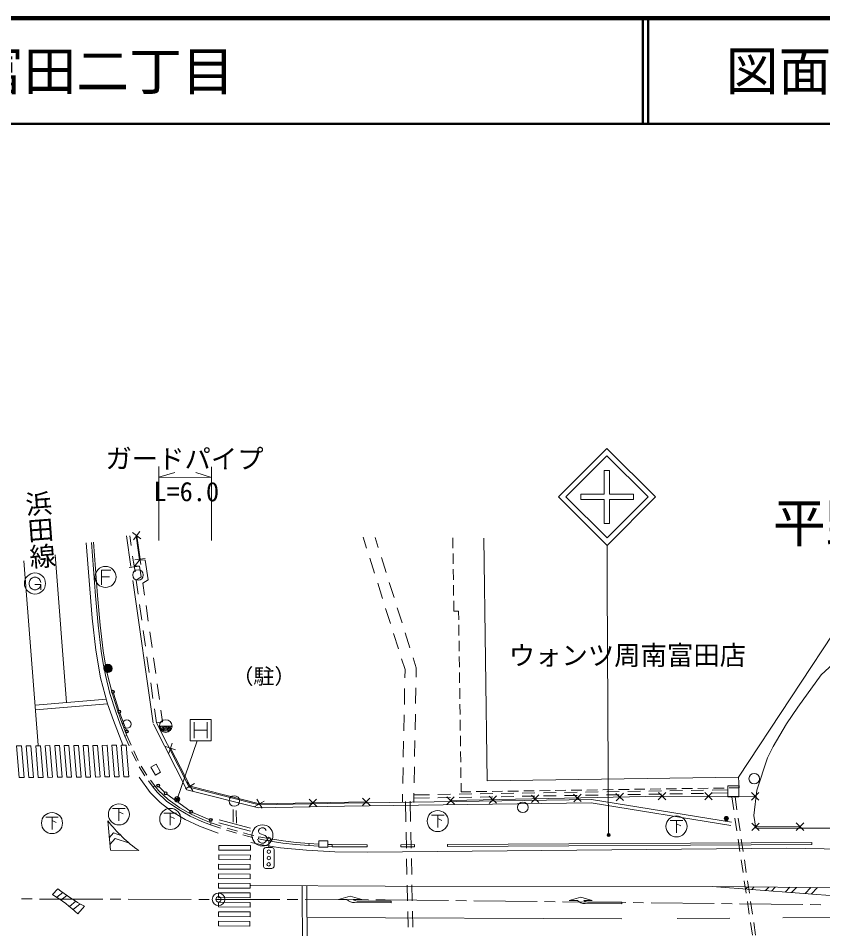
# Model space of a CAD drawing. Units: millimetres, scale not verified. Extents: x 40000 to 680000, y 20000 to 380000.
# Drawn here: x 449521 to 525823, y 293704 to 380000 of the extents above; entities that cross this region are included whole.
import ezdxf
from ezdxf.enums import TextEntityAlignment as Align

# ---------------------------------------------------------------- set-up
doc = ezdxf.new("R2010")
doc.units = ezdxf.units.MM
doc.header["$LTSCALE"] = 1000
doc.header["$PDMODE"] = 32
doc.header["$PDSIZE"] = 500
doc.linetypes.add('CHAIN', pattern=[18.5, 12, -1.5, 3.5, -1.5])
for name, color, linetype, lineweight in [('M-BGD', 7, 'Continuous', 13), ('M-BGD-EXST', 7, 'Continuous', 13), ('M-BMK', 2, 'CHAIN', 13), ('M-BMK-SRVR', 3, 'Continuous', 13), ('M-STR-HTXT', 7, 'Continuous', 13), ('M-STR-STRC', 7, 'Continuous', 13), ('M-TTL', 2, 'Continuous', 140), ('M-TTL-LINE', 7, 'Continuous', 50)]:
    doc.layers.add(name, color=color, linetype=linetype, lineweight=lineweight)
doc.layers.add('M-BMK-HTXT', color=7, linetype='Continuous')
doc.layers.add('M-TTL-TXT', color=7, linetype='Continuous')
doc.styles.add('@ＭＳ ゴシック', font='')
doc.styles.add('ＭＳ ゴシック', font='')
doc.styles.get('@ＭＳ ゴシック').set_extended_font_data('@MS Gothic')
doc.styles.get('ＭＳ ゴシック').set_extended_font_data('MS Gothic')

msp = doc.modelspace()

# ---------------------------------------------------------------- linework, layer by layer
at = {"layer": 'M-BGD'}
for p, q in [((460212, 328039), (459794, 330956)), ((460232, 330014), (460097, 330954)), ((461165, 330648), (460368, 331252)), ((461069, 331348), (460465, 330551)), ((461033, 328657), (460704, 330950)), ((482558, 329780), (482232, 330808)), ((483656, 329854), (483357, 330801)), ((490738, 330752), (490751, 329781)), ((493677, 330732), (493998, 307730)), ((460509, 328084), (460374, 329024)), ((461568, 328797), (460578, 328660)), ((461141, 328233), (461004, 329224)), ((483312, 327397), (482859, 328827)), ((484411, 327471), (483958, 328901)), ((490758, 329281), (490772, 328281)), ((461028, 328084), (460038, 327947)), ((460601, 327520), (460465, 328511)), ((461035, 328057), (460509, 328084)), ((461552, 328631), (461033, 328657)), ((461193, 327069), (461035, 328057)), ((461849, 326785), (461552, 328631)), ((458296, 327675), (457421, 327675)), ((457421, 327675), (457421, 326300)), ((460699, 326738), (461193, 327069)), ((490779, 327781), (490793, 326782)), ((530594, 327453), (517844, 308066)), ((457421, 327050), (458171, 327050)), ((460404, 326697), (462327, 313177)), ((460699, 326738), (460886, 325424)), ((461348, 326450), (461849, 326785)), ((461348, 326450), (461509, 325322)), ((484066, 325013), (483614, 326443)), ((485165, 325087), (484713, 326517)), ((490800, 326282), (490814, 325282)), ((490821, 324782), (490835, 323811)), ((461027, 324434), (461239, 322949)), ((461650, 324332), (461861, 322847)), ((484821, 322630), (484368, 324060)), ((485920, 322704), (485467, 324134)), ((491287, 323817), (490835, 323811)), ((491287, 323817), (491299, 322999)), ((461380, 321959), (461591, 320474)), ((491306, 322499), (491320, 321499)), ((462002, 321857), (462213, 320372)), ((485575, 320246), (485122, 321676)), ((486674, 320320), (486221, 321750)), ((491326, 320999), (491340, 319999)), ((461732, 319484), (461943, 317999)), ((462354, 319382), (462565, 317897)), ((487275, 318420), (486976, 319367)), ((491347, 319499), (491361, 318499)), ((486202, 318265), (485877, 319293)), ((486187, 317475), (486202, 318265)), ((487258, 317542), (487275, 318420)), ((491368, 317999), (491382, 316999)), ((462084, 317009), (462295, 315524)), ((462706, 316907), (462917, 315422)), ((486139, 314975), (486168, 316475)), ((487210, 315043), (487239, 316542)), ((491389, 316499), (491403, 315499)), ((491410, 315000), (491424, 314000)), ((462436, 314534), (462624, 313219)), ((463058, 314432), (463218, 313304)), ((463218, 313304), (462624, 313219)), ((465830, 311531), (465830, 313531)), ((465830, 313531), (467830, 313531)), ((466205, 313281), (466205, 311781)), ((467455, 313281), (467455, 311781)), ((467830, 313531), (467830, 311531)), ((486091, 312476), (486119, 313975)), ((487162, 312543), (487191, 314043)), ((491431, 313500), (491445, 312500)), ((462914, 312914), (464114, 312916)), ((466205, 312531), (467455, 312531)), ((459644, 311951), (460048, 311036)), ((459831, 312023), (460235, 311108)), ((467830, 311531), (465830, 311531)), ((487114, 310043), (487143, 311543)), ((491452, 312000), (491466, 311000)), ((464445, 310676), (463493, 310984)), ((464123, 311306), (463815, 310354)), ((486042, 309976), (486071, 311476)), ((460290, 310488), (460388, 310265)), ((460388, 310265), (460726, 309588)), ((460477, 310559), (460569, 310350)), ((460569, 310350), (460913, 309660)), ((491473, 310500), (491487, 309500)), ((461002, 309056), (461519, 308200)), ((461192, 309129), (461709, 308273)), ((485994, 307477), (486023, 308976)), ((487066, 307544), (487095, 309044)), ((491494, 309000), (491508, 308000)), ((461870, 307714), (462317, 307120)), ((462064, 307790), (462473, 307246)), ((462472, 307246), (462317, 307120)), ((466246, 307472), (465388, 306959)), ((465561, 307645), (466073, 306786)), ((491515, 307500), (491526, 306682)), ((493998, 307730), (517844, 308066)), ((517890, 307067), (517844, 308066)), ((485960, 305686), (485975, 306477)), ((487030, 305666), (487047, 306544)), ((488529, 306413), (487044, 306389)), ((490529, 306446), (489329, 306426)), ((492528, 306478), (491329, 306459)), ((492459, 306695), (491526, 306682)), ((493959, 306717), (492959, 306702)), ((494528, 306511), (493328, 306492)), ((495459, 306739), (494459, 306724)), ((496528, 306544), (495328, 306524)), ((496959, 306761), (495959, 306746)), ((498528, 306577), (497328, 306557)), ((498459, 306783), (497459, 306768)), ((498184, 306370), (498906, 305678)), ((498891, 306385), (498199, 305663)), ((499958, 306805), (498959, 306790)), ((500527, 306610), (499327, 306590)), ((501458, 306827), (500458, 306812)), ((502527, 306642), (501327, 306623)), ((502958, 306849), (501958, 306834)), ((502196, 306454), (502918, 305762)), ((502903, 306469), (502211, 305747)), ((504527, 306675), (503327, 306655)), ((504526, 306375), (503327, 306355)), ((504458, 306871), (503458, 306856)), ((505958, 306893), (504958, 306878)), ((506526, 306408), (505326, 306388)), ((506527, 306708), (505327, 306688)), ((506208, 306538), (506930, 305846)), ((506915, 306553), (506223, 305831)), ((507458, 306915), (506458, 306900)), ((508526, 306741), (507326, 306721)), ((508526, 306441), (507326, 306421)), ((508957, 306937), (507958, 306922)), ((510526, 306773), (509326, 306754)), ((510526, 306473), (509326, 306454)), ((510457, 306959), (509457, 306944)), ((510935, 306629), (510226, 305924)), ((510228, 306631), (510933, 305922)), ((511957, 306981), (510957, 306966)), ((512525, 306506), (511325, 306486)), ((512526, 306806), (511326, 306786)), ((513457, 307002), (512457, 306988)), ((514525, 306539), (513325, 306519)), ((514525, 306839), (513326, 306819)), ((514957, 307024), (513957, 307010)), ((515347, 306616), (514638, 305911)), ((514640, 306618), (515345, 305909)), ((516811, 306876), (515325, 306852)), ((516816, 306576), (515325, 306552)), ((516457, 307046), (515457, 307032)), ((517890, 307067), (516957, 307054)), ((519759, 306604), (519050, 305899)), ((519052, 306606), (519757, 305897)), ((472832, 305810), (471973, 305297)), ((472146, 305983), (472659, 305124)), ((472402, 305553), (482530, 305732)), ((477107, 305990), (477826, 305296)), ((477814, 306003), (477119, 305283)), ((482171, 306079), (482890, 305385)), ((482878, 306092), (482183, 305372)), ((486284, 303846), (486244, 305780)), ((486734, 303856), (486694, 305789)), ((488529, 306113), (487038, 306088)), ((490528, 306146), (489328, 306126)), ((490161, 306202), (490882, 305510)), ((490868, 306216), (490176, 305495)), ((492528, 306178), (491328, 306159)), ((494528, 306211), (493328, 306191)), ((494172, 306286), (494894, 305594)), ((494879, 306301), (494187, 305579)), ((496527, 306244), (495328, 306224)), ((498527, 306277), (497327, 306257)), ((500527, 306309), (499327, 306290)), ((502527, 306342), (501327, 306323)), ((517194, 306207), (517377, 304980)), ((517497, 306211), (517680, 304981)), ((469912, 305011), (469912, 303809)), ((470201, 304911), (470216, 303720)), ((471564, 303249), (468567, 304036)), ((488705, 304460), (489905, 304462)), ((489305, 304461), (489306, 303311)), ((489305, 304161), (489705, 303961)), ((511349, 303953), (512549, 303954)), ((511949, 303954), (511950, 302804)), ((517495, 304188), (517671, 303002)), ((517798, 304189), (517975, 303002)), ((467760, 303563), (468706, 303240)), ((467831, 303750), (468777, 303427)), ((471559, 302947), (468560, 303735)), ((469274, 303046), (469492, 302972)), ((469345, 303234), (469550, 303163)), ((469492, 302972), (470235, 302770)), ((469550, 303163), (470306, 302958)), ((511950, 303654), (512350, 303454)), ((519788, 303012), (519078, 303716)), ((519081, 303009), (519785, 303719)), ((523657, 303383), (519433, 303364)), ((524012, 303031), (523301, 303735)), ((523305, 303028), (524009, 303738)), ((470814, 302612), (471262, 302491)), ((470885, 302800), (471312, 302684)), ((471262, 302491), (471782, 302364)), ((471312, 302684), (471854, 302552)), ((472355, 302430), (472317, 302234)), ((486335, 301347), (486304, 302847)), ((486785, 301356), (486754, 302856)), ((517789, 302210), (517966, 301023)), ((518092, 302211), (518269, 301024)), ((477094, 301597), (478023, 301531)), ((477109, 301796), (478037, 301730)), ((478023, 301531), (478028, 301600)), ((478876, 301497), (479280, 301482)), ((478883, 301697), (479281, 301682)), ((479281, 301682), (479280, 301482)), ((479281, 301682), (482607, 301655)), ((482606, 301655), (482604, 301655)), ((487091, 301680), (485800, 301673)), ((485801, 301473), (485800, 301673)), ((487092, 301480), (485801, 301473)), ((487092, 301480), (487091, 301680)), ((524785, 301886), (490235, 301697)), ((490236, 301497), (490235, 301697)), ((524786, 301686), (490236, 301497)), ((522360, 301348), (552670, 300851)), ((524786, 301686), (524785, 301886)), ((486387, 298848), (486356, 300347)), ((486837, 298857), (486806, 300357)), ((518084, 300232), (518261, 299045)), ((518387, 300233), (518564, 299046)), ((486438, 296348), (486407, 297848)), ((486888, 296357), (486857, 297857)), ((518378, 298254), (518555, 297067)), ((518682, 298255), (518858, 297068)), ((518673, 296276), (518850, 295089)), ((518976, 296277), (519153, 295090)), ((486490, 293849), (486459, 295348)), ((486940, 293858), (486909, 295358)), ((517021, 294711), (512021, 294681)), ((518968, 294297), (519144, 293111)), ((519271, 294298), (519447, 293111)), ((527021, 294770), (522021, 294740))]:
    msp.add_line(p, q, dxfattribs=at)
for points in [[(460767, 330950), (461073, 328728), (460533, 328015)], [(456473, 330319), (456853, 325268), (457105, 322465), (457384, 320027), (457563, 318830), (457785, 317734), (458224, 315997), (458783, 314258), (459201, 313102), (459644, 311951), (459831, 312023)], [(456673, 330334), (457052, 325284), (457304, 322486), (457583, 320053), (457760, 318864), (457980, 317778), (458417, 316052), (458973, 314323), (459388, 313172), (459831, 312023)], [(542088, 303153), (540726, 303204), (533427, 303228), (523679, 303242), (519461, 303253), (519294, 304426), (519554, 306827), (520577, 309901), (521124, 310993), (522373, 313125), (523442, 314711), (525670, 317778), (527207, 319184)], [(462357, 313083), (465528, 306876), (472305, 305166)], [(462624, 313219), (465732, 307133), (472377, 305457)], [(463969, 310830), (465817, 307216), (472402, 305553)], [(462472, 307246), (462838, 306795), (463727, 305947), (464852, 305162), (465922, 304552), (467017, 304058), (467831, 303750)], [(462317, 307120), (462691, 306659), (463600, 305791), (464745, 304993), (465832, 304373), (466940, 303873), (467760, 303563), (467831, 303750)], [(517107, 303500), (503871, 305648), (480454, 305312), (472305, 305166)], [(517155, 303796), (503893, 305949), (480449, 305612), (472377, 305457)], [(490522, 305856), (510580, 306276), (519404, 306252)], [(472317, 302234), (473425, 302016), (474626, 301832), (475862, 301688), (477094, 301597), (477109, 301796)], [(472355, 302430), (473459, 302213), (474653, 302030), (475881, 301887), (477109, 301796)], [(479280, 301482), (482605, 301455), (482607, 301655)]]:
    msp.add_lwpolyline(points, dxfattribs=at)
for points in [[(517856, 307266), (516806, 307251), (516821, 306201), (517870, 306216)], [(478877, 301436), (478016, 301446), (478023, 302046), (478885, 302036)]]:
    msp.add_lwpolyline(points, close=True, dxfattribs=at)
for centre, radius in [((457796, 327050), 1000), ((460886, 327235), 500), ((463514, 312915), 600), ((519321, 307930), 500), ((470012, 305818), 500), ((497375, 305209), 500), ((489305, 303911), 1000), ((511950, 303404), 1000), ((516672, 304158), 200), ((516672, 304158), 164), ((516672, 304158), 127), ((516672, 304158), 90.9), ((516672, 304158), 54.5), ((516672, 304158), 18.2)]:
    msp.add_circle(centre, radius, dxfattribs=at)
for radius in [491, 382, 273, 164, 54.5]:
    msp.add_arc((463514, 312915), radius, 180.05852, 0.05852, dxfattribs=at)
at = {"layer": 'M-BGD-EXST'}
for p, q in [((450612, 326725), (450562, 326525)), ((450562, 326525), (450562, 326325)), ((450562, 326325), (450612, 326125)), ((450712, 326875), (450612, 326725)), ((450862, 326975), (450712, 326875)), ((451012, 327025), (450862, 326975)), ((451212, 327025), (451012, 327025)), ((451112, 326325), (451662, 326325)), ((451362, 326975), (451212, 327025)), ((451512, 326875), (451362, 326975)), ((451612, 326725), (451512, 326875)), ((451662, 326525), (451612, 326725)), ((451612, 326125), (451662, 326325)), ((451662, 326325), (451662, 325825)), ((450612, 326125), (450712, 325975)), ((450712, 325975), (450862, 325875)), ((450862, 325875), (451012, 325825)), ((451012, 325825), (451212, 325825)), ((451212, 325825), (451362, 325875)), ((451362, 325875), (451512, 325975)), ((451512, 325975), (451612, 326125)), ((458470, 305094), (459670, 305094)), ((459070, 305094), (459070, 303944)), ((459070, 304794), (459470, 304594)), ((463345, 304660), (464545, 304660)), ((463945, 304660), (463945, 303510)), ((452126, 304270), (453326, 304270)), ((452726, 304270), (452726, 303120)), ((452726, 303970), (453126, 303770)), ((463945, 304360), (464345, 304160))]:
    msp.add_line(p, q, dxfattribs=at)
msp.add_lwpolyline([(463023, 308540), (462531, 308261), (462100, 309022), (462593, 309300)], close=True, dxfattribs=at)
for centre in [(451112, 326425), (459070, 304544), (452726, 303720), (463945, 304110)]:
    msp.add_circle(centre, 1000, dxfattribs=at)
at = {"layer": 'M-BMK'}
for p, q in [((449839, 296530), (450839, 296528)), ((451539, 296526), (457539, 296512)), ((458239, 296510), (459239, 296508)), ((459939, 296506), (465939, 296492)), ((466639, 296491), (467639, 296488)), ((468339, 296486), (474339, 296472)), ((475039, 296471), (476039, 296468)), ((476739, 296467), (482739, 296452)), ((483439, 296451), (484332, 296449)), ((484332, 296449), (490332, 296380)), ((491032, 296373), (492032, 296361)), ((492732, 296353), (498731, 296285)), ((499431, 296277), (500431, 296266)), ((501131, 296258), (507131, 296190)), ((507831, 296182), (508831, 296170)), ((509531, 296162), (515530, 296094)), ((516230, 296086), (517230, 296075)), ((517930, 296067), (523930, 295999)), ((524630, 295991), (525630, 295979))]:
    msp.add_line(p, q, dxfattribs=at)
at = {"layer": 'M-BMK-SRVR'}
msp.add_circle((468518, 296486), 600, dxfattribs=at)
msp.add_point((468518, 296486), dxfattribs=at)
at = {"layer": 'M-STR-HTXT'}
for p, q in [((462848, 330500), (462865, 337500)), ((467844, 330488), (467861, 337488)), ((462863, 336500), (464364, 336946)), ((467858, 336488), (466359, 336941)), ((462863, 336500), (467858, 336488)), ((505510, 302590), (505363, 326315)), ((464592, 305975), (466489, 311530))]:
    msp.add_line(p, q, dxfattribs=at)
for centre, radius in [((464592, 305975), 150), ((464592, 305975), 120), ((464592, 305975), 90), ((464592, 305975), 60), ((464592, 305975), 30), ((464592, 305975), 20), ((505510, 302590), 150), ((505510, 302590), 120), ((505510, 302590), 90), ((505510, 302590), 60), ((505510, 302590), 30), ((505510, 302590), 12)]:
    msp.add_circle(centre, radius, dxfattribs=at)
msp.add_point((464592, 305975), dxfattribs=at)
at = {"layer": 'M-STR-STRC'}
for p, q in [((505353, 339230), (500761, 334629)), ((509954, 334638), (505353, 339230)), ((505353, 338523), (501468, 334630)), ((509247, 334638), (505353, 338523)), ((505103, 337125), (505101, 334883)), ((505103, 337125), (505603, 337124)), ((505603, 337124), (505601, 334884)), ((502867, 334881), (505101, 334883)), ((502867, 334881), (502868, 334381)), ((507867, 334886), (505601, 334884)), ((507867, 334886), (507868, 334386)), ((500761, 334629), (505362, 330037)), ((501468, 334630), (505361, 330745)), ((502868, 334381), (505101, 334383)), ((505099, 332125), (505101, 334383)), ((505361, 330745), (509247, 334638)), ((505362, 330037), (509954, 334638)), ((505599, 332124), (505601, 334384)), ((507868, 334386), (505601, 334384)), ((505099, 332125), (505599, 332124)), ((505362, 330037), (505363, 326315)), ((453014, 329139), (454112, 315154)), ((451410, 311096), (450069, 328578)), ((459059, 314419), (458550, 316021)), ((457884, 315465), (451117, 314907)), ((458004, 315023), (451152, 314458)), ((459770, 312549), (459158, 314136)), ((463397, 306650), (462898, 307161)), ((465800, 304884), (463624, 306455)), ((467643, 304076), (466060, 304739)), ((472410, 303192), (472319, 303011)), ((472319, 303011), (472319, 302920)), ((472319, 302920), (472410, 302738)), ((472592, 303283), (472410, 303192)), ((472774, 303283), (472592, 303283)), ((472956, 303192), (472774, 303283)), ((473047, 303011), (472956, 303192)), ((472319, 302011), (472229, 302192)), ((472410, 302738), (472956, 302556)), ((472956, 302556), (473047, 302465)), ((473047, 302465), (473138, 302283)), ((473138, 302192), (473047, 302011)), ((473138, 302283), (473138, 302192)), ((473293, 301410), (473298, 302044)), ((472410, 301920), (472319, 302011)), ((472592, 301829), (472410, 301920)), ((472774, 301829), (472592, 301829)), ((472956, 301920), (472774, 301829)), ((472779, 299614), (472791, 301214)), ((473047, 302011), (472956, 301920)), ((472993, 301413), (473593, 301408)), ((473791, 301207), (473779, 299607)), ((482641, 300961), (522360, 301348)), ((472977, 299413), (473577, 299408)), ((471586, 297803), (484321, 297748)), ((476478, 291031), (476439, 297782)), ((476928, 291106), (476889, 297780)), ((484321, 297748), (515340, 297701)), ((453271, 297492), (452781, 296945)), ((453747, 297133), (453185, 296687)), ((454129, 296862), (453574, 296421)), ((515340, 297701), (552495, 294895)), ((515340, 297701), (552538, 297367)), ((518498, 297462), (518699, 297670)), ((519081, 297418), (519320, 297665)), ((520377, 297320), (520698, 297653)), ((520961, 297276), (521319, 297647)), ((522257, 297178), (522698, 297635)), ((522840, 297134), (523318, 297629)), ((524136, 297036), (524697, 297617)), ((524719, 296992), (525318, 297611)), ((454973, 296314), (454370, 295814)), ((455384, 296070), (454720, 295519)), ((480999, 296785), (479898, 296489)), ((479898, 296489), (480698, 296486)), ((482098, 296480), (480999, 296785)), ((481298, 296483), (482098, 296480)), ((481410, 296183), (484896, 296168)), ((481654, 296332), (484897, 296318)), ((484897, 296318), (484896, 296168)), ((502867, 296691), (501766, 296396)), ((501766, 296396), (502566, 296392)), ((503966, 296386), (502867, 296691)), ((503166, 296390), (503966, 296386)), ((503278, 296089), (506764, 296074)), ((503522, 296238), (506765, 296224)), ((506765, 296224), (506764, 296074)), ((455170, 295112), (455809, 295834)), ((476906, 294777), (506758, 294650))]:
    msp.add_line(p, q, dxfattribs=at)
for points in [[(459438, 311152), (458546, 313431), (458004, 315023), (457335, 317474), (456894, 320117), (456545, 323155), (455971, 330285)], [(468491, 302770), (466709, 303426), (465342, 304073), (464096, 304818), (462986, 305661), (462050, 306631), (461007, 308060)], [(460963, 301113), (458259, 301140), (458029, 303937)], [(459249, 302553), (458560, 302782), (458161, 302326)], [(460065, 301808), (458702, 302261), (458213, 301701)], [(482641, 300961), (479561, 301007), (476853, 301143), (474394, 301390), (472829, 301618), (471582, 301894)]]:
    msp.add_lwpolyline(points, dxfattribs=at)
for points in [[(450076, 308041), (449827, 311043), (449375, 311040), (449624, 308038)], [(450978, 308047), (450729, 311048), (450278, 311045), (450526, 308044)], [(451880, 308053), (451631, 311054), (451180, 311051), (451429, 308050)], [(452782, 308059), (452533, 311059), (452082, 311056), (452331, 308056)], [(453684, 308065), (453435, 311064), (452984, 311061), (453233, 308062)], [(454586, 308071), (454337, 311070), (453886, 311067), (454135, 308068)], [(455488, 308077), (455239, 311075), (454788, 311072), (455037, 308074)], [(456390, 308083), (456142, 311081), (455690, 311078), (455939, 308080)], [(457292, 308089), (457044, 311086), (456592, 311083), (456841, 308086)], [(458194, 308095), (457946, 311091), (457495, 311088), (457743, 308092)], [(459096, 308101), (458848, 311097), (458397, 311094), (458645, 308098)], [(459999, 308107), (459750, 311102), (459299, 311099), (459547, 308104)], [(471540, 301140), (471542, 301590), (468540, 301612), (468538, 301162)], [(468533, 300264), (471534, 300242), (471537, 300692), (468535, 300714)], [(468529, 299366), (471529, 299343), (471531, 299793), (468531, 299816)], [(468524, 298468), (471524, 298445), (471526, 298895), (468526, 298918)], [(468519, 297569), (471518, 297547), (471521, 297997), (468522, 298019)], [(468515, 296671), (471513, 296649), (471515, 297099), (468517, 297121)], [(468510, 295773), (471508, 295750), (471510, 296200), (468512, 296223)], [(468506, 294875), (471503, 294852), (471505, 295302), (468508, 295325)], [(468501, 293976), (471497, 293954), (471500, 294404), (468503, 294426)]]:
    msp.add_lwpolyline(points, close=True, dxfattribs=at)
for centre, radius in [((458026, 318383), 400), ((458026, 318383), 327), ((458026, 318383), 254), ((458026, 318383), 182), ((458026, 318383), 109), ((458026, 318383), 36.4), ((458505, 316164), 150), ((458505, 316164), 120), ((458505, 316164), 100), ((459104, 314276), 150), ((459104, 314276), 120), ((459104, 314276), 100), ((459831, 313104), 400), ((459824, 312409), 150), ((459824, 312409), 120), ((459824, 312409), 100), ((462793, 307268), 150), ((462793, 307268), 120), ((462793, 307268), 100), ((463502, 306543), 150), ((463502, 306543), 120), ((463502, 306543), 100), ((465922, 304797), 150), ((465922, 304797), 120), ((465922, 304797), 100), ((467782, 304019), 150), ((467782, 304019), 120), ((467782, 304019), 100), ((472683, 302556), 1000), ((473299, 302210), 167), ((473290, 301010), 167), ((473285, 300410), 167), ((473280, 299810), 167)]:
    msp.add_circle(centre, radius, dxfattribs=at)
for centre, radius, start, end in [((468865, 312261), 13665, 217.53112, 234.67002), ((473067, 301135), 288, 105.08401, 164.021), ((473522, 301140), 277, 13.86604, 75.23897), ((473091, 299724), 331, 199.25648, 249.84853), ((473493, 299695), 299, 286.33158, 342.77343), ((445011, 284348), 14801, 46.65748, 58.3322), ((464318, 311627), 17940, 231.99028, 241.68613), ((481415, 297183), 1000, 224.18175, 269.75475), ((481656, 296832), 500, 224.18175, 269.75475), ((503283, 297089), 1000, 224.18175, 269.75475), ((503524, 296738), 500, 224.18175, 269.75475)]:
    msp.add_arc(centre, radius, start, end, dxfattribs=at)
at = {"layer": 'M-TTL'}
msp.add_line((680000, 380000), (40000, 380000), dxfattribs=at)
at = {"layer": 'M-TTL-LINE'}
for p, q in [((508747, 380000), (508747, 370000)), ((509247, 380000), (509247, 370000)), ((40000, 370000), (680000, 370000))]:
    msp.add_line(p, q, dxfattribs=at)

# ---------------------------------------------------------------- texts
at = {"layer": 'M-BGD', "style": 'ＭＳ ゴシック'}
msp.add_text('（駐）', height=1466, rotation=0.059, dxfattribs=at).set_placement((469824, 316456), align=Align.BOTTOM_LEFT)
at = {"layer": 'M-BMK-HTXT'}
for s, height, rotation, style, p in [('浜田線', 1833, 274.385, '@ＭＳ ゴシック', (449869, 335146)), ('平野二丁目', 3666, 0.059, 'ＭＳ ゴシック', (521106, 329246)), ('ウォンツ周南富田店', 1833, 0.059, 'ＭＳ ゴシック', (496042, 318144))]:
    msp.add_text(s, height=height, rotation=rotation, dxfattribs=dict(at, style=style)).set_placement(p, align=Align.BOTTOM_LEFT)
at = {"layer": 'M-STR-HTXT', "style": 'ＭＳ ゴシック'}
msp.add_text('ガードパイプ', height=1833, rotation=359.864, dxfattribs=at).set_placement((465286, 336782), align=Align.BOTTOM_CENTER)
msp.add_text('L=6.0', height=1833, rotation=359.864, dxfattribs=at).set_placement((462335, 333683), align=Align.BOTTOM_LEFT)
at = {"layer": 'M-TTL-TXT', "style": 'ＭＳ ゴシック'}
msp.add_text('周南市大字富田\u3000富田二丁目', height=3666, dxfattribs=at).set_placement((405024, 375000), align=Align.MIDDLE_LEFT)
msp.add_text('図面番号', height=3666, dxfattribs=at).set_placement((526622, 375000), align=Align.MIDDLE_CENTER)

doc.saveas('drawing.dxf')
